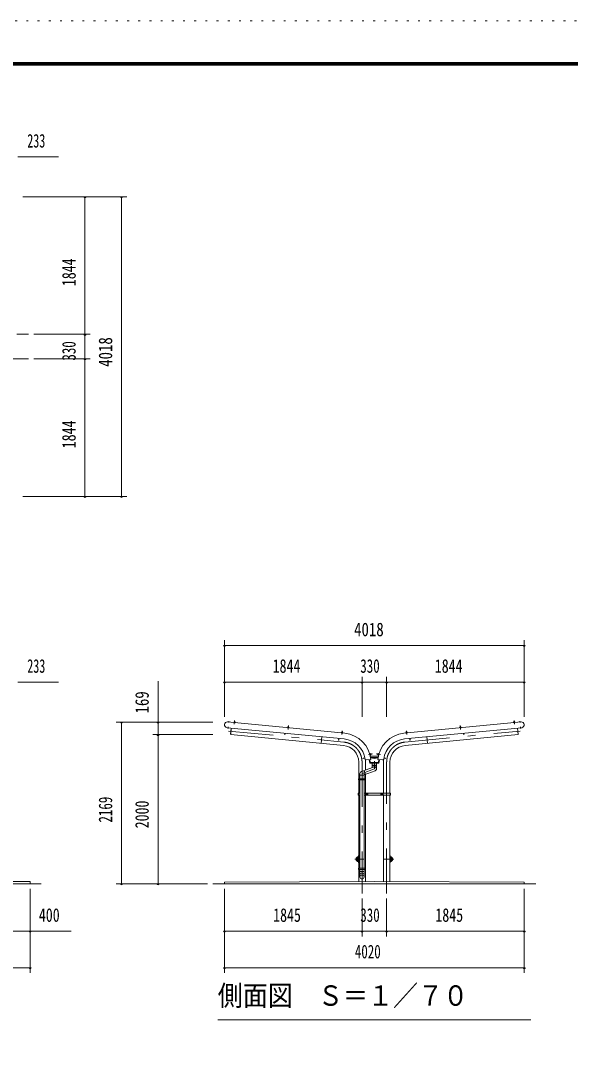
# Model space of a CAD drawing. Units: millimetres, scale not verified, with parts at other scales. Extents: x -31992 to 32005, y -14700 to 14700.
# Drawn here: x 3850 to 11215, y 748 to 14700 of the extents above; entities that cross this region are included whole.
import ezdxf
from ezdxf.enums import TextEntityAlignment as Align

# ---------------------------------------------------------------- set-up
doc = ezdxf.new("R2010")
doc.units = ezdxf.units.MM
doc.header["$LTSCALE"] = 50
doc.linetypes.add('USER3', pattern=[24, 12, -5, 2, -5])
doc.linetypes.add('USER4', pattern=[3, 0.5, -2.5])
for name, color, linetype, lineweight in [('0-2_1-07BOLD', 7, 'Continuous', 18), ('0-3_1-27CENTER', 3, 'USER3', 18), ('0-5_1-57DIM', 3, 'Continuous', 18), ('0-C_F-F1PAPER', 5, 'Continuous', 18), ('0-D_F-E_J_ADD', 5, 'USER4', 18)]:
    doc.layers.add(name, color=color, linetype=linetype, lineweight=lineweight)
doc.styles.add('ＭＳ ゴシック', font='')
doc.styles.get('ＭＳ ゴシック').set_extended_font_data('MS Gothic')

msp = doc.modelspace()

# ---------------------------------------------------------------- linework, layer by layer
at = {"layer": '0-2_1-07BOLD'}
for p, q in [((6713.05, 5308.86), (6719.02, 5308.29)), ((10466.83, 5308.86), (10460.86, 5308.29)), ((6614.47, 5220.87), (8187.29, 5069.41)), ((8194.98, 5146.03), (6621.84, 5297.51)), ((6711.91, 5299.61), (6711.42, 5294.51)), ((6717.89, 5293.89), (6718.38, 5298.99)), ((7433.09, 5225.02), (7433.58, 5230.12)), ((7440.04, 5229.5), (7439.55, 5224.4)), ((8984.91, 5146.03), (10558.04, 5297.51)), ((10565.42, 5220.87), (8992.59, 5069.41)), ((9023.51, 5169.88), (9024.35, 5161.11)), ((9740.04, 5230.02), (9739.2, 5238.8)), ((9740.33, 5224.4), (9739.85, 5229.5)), ((9745.17, 5239.37), (9746.01, 5230.6)), ((9746.31, 5230.12), (9746.8, 5225.02)), ((10462, 5293.89), (10461.51, 5298.99)), ((10467.97, 5299.61), (10468.46, 5294.51)), ((7886.28, 5098.4), (7877.93, 5011.71)), ((8155.24, 5160.64), (8154.75, 5155.53)), ((8161.21, 5154.91), (8161.7, 5160.01)), ((9018.67, 5154.91), (9018.18, 5160.01)), ((9024.65, 5160.64), (9025.14, 5155.53)), ((9293.6, 5098.4), (9301.95, 5011.71)), ((8380.39, 4535.54), (8380.39, 4758.54)), ((8440.03, 4809.2), (8462.68, 4813.19)), ((8469.5, 4758.54), (8469.5, 4652.4)), ((8480.83, 4787.84), (8542.93, 4793.43)), ((8529.05, 4792.18), (8534.32, 4752.66)), ((8534.32, 4752.66), (8645.57, 4752.66)), ((8539.99, 4868.91), (8534.94, 4868.02)), ((8536.07, 4861.62), (8541.11, 4862.51)), ((8536.37, 4837.66), (8643.51, 4837.66)), ((8640.71, 4822.66), (8539.18, 4822.66)), ((8541.56, 4862.85), (8550.24, 4864.38)), ((8549.78, 4869.88), (8549.2, 4870.28)), ((8559.94, 4745.36), (8559.94, 4718.36)), ((8636.96, 4793.43), (8699.05, 4787.84)), ((8638.77, 4862.51), (8643.81, 4861.62)), ((8644.94, 4868.02), (8639.9, 4868.91)), ((8645.57, 4752.66), (8650.84, 4792.18)), ((8710.39, 4758.54), (8710.39, 4340.54)), ((8799.49, 4340.54), (8799.49, 4758.54)), ((8397.44, 4606.92), (8397.44, 4535.54)), ((8580.54, 4692.82), (8415.54, 4632.76)), ((8452.44, 4587.68), (8599.35, 4641.14)), ((8452.44, 4535.54), (8452.44, 4606.92)), ((8562.44, 4708.24), (8562.44, 4718.36)), ((8617.44, 4718.36), (8617.44, 4708.24)), ((8380.39, 4340.54), (8380.39, 4519.54)), ((8395.84, 4535.54), (8395.84, 4519.54)), ((8452.44, 4584.47), (8397.44, 4584.47)), ((8397.44, 4519.54), (8397.44, 3335.54)), ((8452.45, 3335.54), (8452.45, 4519.54)), ((8454.03, 4519.54), (8454.03, 4535.54)), ((8469.5, 4519.54), (8469.5, 4340.54)), ((8378.79, 4327.54), (8372.7, 4327.54)), ((8378.79, 4314.54), (8378.79, 4340.54)), ((8471.09, 4340.54), (8471.09, 4314.54)), ((8501.09, 4314.54), (8501.09, 4340.54)), ((8678.79, 4340.54), (8678.79, 4314.54)), ((8708.79, 4340.54), (8708.79, 4314.54)), ((8801.09, 4314.54), (8801.09, 4340.54)), ((8807.19, 4327.54), (8801.09, 4327.54)), ((8380.39, 3335.54), (8380.39, 4314.54)), ((8452.45, 4314.54), (8807.19, 4314.54)), ((8469.5, 4314.54), (8469.5, 3335.54)), ((8710.39, 4314.54), (8710.39, 3156.94)), ((8799.49, 3156.5), (8799.49, 4314.54)), ((8376.94, 3490.54), (8380.39, 3490.54)), ((8799.49, 3490.54), (8802.94, 3490.54)), ((8380.39, 3424.54), (8376.94, 3424.54)), ((8802.94, 3424.54), (8799.49, 3424.54)), ((8380.39, 3319.54), (8380.39, 3156.14)), ((8395.84, 3335.54), (8395.84, 3319.54)), ((8397.44, 3319.54), (8397.44, 3294.08)), ((8452.44, 3319.54), (8452.44, 3294.08)), ((8454.03, 3319.54), (8454.03, 3335.54)), ((8469.5, 3156.56), (8469.5, 3319.54)), ((-7175.06, 3127.54), (4124.94, 3127.54)), ((3974.94, 3157.54), (3974.94, 3127.54)), ((10754.94, 3127.54), (6424.94, 3127.54))]:
    msp.add_line(p, q, dxfattribs=at)
for points in [[(6718.18, 5299.51), (6719.02, 5308.29), (6718.57, 5308.83), (6713.6, 5309.31), (6713.05, 5308.86), (6712.21, 5300.08)], [(10461.71, 5299.51), (10460.86, 5308.29), (10461.31, 5308.83), (10466.29, 5309.31), (10466.83, 5308.86), (10467.68, 5300.08)], [(6668.71, 5215.64), (6660.66, 5132.03), (6663.85, 5131.72)], [(8176.55, 4982.95), (6663.55, 5128.64), (6671.9, 5215.34)], [(6708.19, 5294.82), (6708.68, 5299.92), (6709.59, 5300.34), (6720.79, 5299.26), (6721.61, 5298.68), (6721.12, 5293.58)], [(7442.78, 5224.09), (7443.27, 5229.19), (7442.45, 5229.77), (7431.26, 5230.85), (7430.34, 5230.43), (7429.85, 5225.34)], [(7433.87, 5230.6), (7434.71, 5239.37), (7435.26, 5239.82), (7440.24, 5239.34), (7440.68, 5238.8)], [(7434.71, 5239.37), (7440.68, 5238.8), (7439.84, 5230.02)], [(8161.5, 5160.53), (8162.35, 5169.31), (8156.38, 5169.88), (8155.53, 5161.11)], [(8156.38, 5169.88), (8156.92, 5170.33), (8161.9, 5169.86), (8162.35, 5169.31)], [(9003.33, 4982.95), (10516.33, 5128.64), (10507.98, 5215.34)], [(9018.38, 5160.53), (9017.54, 5169.31), (9017.98, 5169.86), (9022.96, 5170.33), (9023.51, 5169.88), (9017.54, 5169.31)], [(9750.03, 5225.34), (9749.54, 5230.43), (9748.63, 5230.85), (9737.43, 5229.77), (9736.61, 5229.19), (9737.1, 5224.09)], [(10471.69, 5294.82), (10471.2, 5299.92), (10470.29, 5300.34), (10459.1, 5299.26), (10458.27, 5298.68), (10458.77, 5293.58)], [(10511.17, 5215.64), (10519.22, 5132.03), (10516.04, 5131.72)], [(7393.56, 5145.84), (7391.36, 5122.95), (7388.17, 5123.26), (7390.37, 5146.15)], [(8115.22, 5076.35), (8113.02, 5053.47), (8109.83, 5053.77), (8112.04, 5076.66)], [(8151.51, 5155.85), (8152, 5160.95), (8152.92, 5161.36), (8164.12, 5160.28), (8164.93, 5159.7), (8164.44, 5154.6)], [(9028.37, 5155.85), (9027.88, 5160.95), (9026.96, 5161.36), (9015.77, 5160.28), (9014.95, 5159.7), (9015.44, 5154.6)], [(9064.67, 5076.35), (9066.86, 5053.47), (9070.05, 5053.77), (9067.84, 5076.66)], [(9786.33, 5145.84), (9788.53, 5122.95), (9791.71, 5123.26), (9789.51, 5146.15)], [(8462.1, 4816.34), (8439.47, 4812.35), (8440.03, 4809.2)], [(8658.12, 4791.52), (8651.96, 4745.36), (8527.93, 4745.36), (8521.77, 4791.52)], [(8534.38, 4871.22), (8539.42, 4872.11), (8540.07, 4871.34), (8542.02, 4860.26), (8541.68, 4859.32), (8536.63, 4858.43)], [(8539.95, 4817.83), (8589.94, 4806.27), (8639.93, 4817.83)], [(8549.78, 4869.88), (8550.65, 4864.96), (8550.24, 4864.38), (8549.2, 4870.28), (8540.52, 4868.75)], [(8559.94, 4718.36), (8619.94, 4718.36), (8619.94, 4745.36)], [(8629.64, 4864.38), (8629.23, 4864.96), (8630.1, 4869.88), (8630.68, 4870.28)], [(8639.36, 4868.75), (8630.68, 4870.28), (8629.64, 4864.38), (8638.32, 4862.85)], [(8643.25, 4858.43), (8638.2, 4859.32), (8637.86, 4860.26), (8639.82, 4871.34), (8640.46, 4872.11), (8645.51, 4871.22)], [(8717.21, 4813.19), (8739.86, 4809.2), (8740.41, 4812.35), (8717.79, 4816.34)], [(8617.44, 4666.98), (8617.44, 4686.25), (8619.44, 4708.24), (8560.44, 4708.24), (8562.44, 4686.24)], [(8378.79, 4519.54), (8378.79, 4535.54), (8469.5, 4535.54), (8469.5, 4593.88)], [(8471.09, 4535.54), (8471.09, 4519.54), (8378.79, 4519.54)], [(8397.44, 4340.54), (8372.7, 4340.54), (8372.7, 4314.54), (8397.44, 4314.54)], [(8807.19, 4314.54), (8807.19, 4340.54), (8452.45, 4340.54)], [(8395.44, 3294.08), (8397.44, 3244.42), (8397.44, 3218.57)], [(8452.44, 3218.57), (8452.44, 3244.42), (8454.44, 3294.08), (8395.44, 3294.08)], [(3974.94, 3157.54), (-7025.06, 3157.54), (-7025.06, 3127.54)], [(6579.94, 3127.54), (6579.94, 3147.54), (8589.94, 3157.54), (10599.94, 3147.54), (10599.94, 3127.54)]]:
    msp.add_lwpolyline(points, dxfattribs=at)
for points in [[(6706.69, 5294.97), (6706.54, 5293.38), (6722.46, 5291.84), (6722.62, 5293.43)], [(7428.35, 5225.48), (7444.28, 5223.95), (7444.13, 5222.35), (7428.2, 5223.89)], [(9735.6, 5223.95), (9751.53, 5225.48), (9751.68, 5223.89), (9735.76, 5222.35)], [(9745.17, 5239.37), (9744.62, 5239.82), (9739.65, 5239.34), (9739.2, 5238.8)], [(10473.19, 5294.97), (10473.34, 5293.38), (10457.42, 5291.84), (10457.26, 5293.43)], [(8149.86, 5154.4), (8150.01, 5155.99), (8165.94, 5154.46), (8165.79, 5152.86)], [(9030.02, 5154.4), (9014.1, 5152.86), (9013.94, 5154.46), (9029.87, 5155.99)], [(8536.89, 4856.94), (8535.32, 4856.67), (8532.54, 4872.42), (8534.11, 4872.7)], [(8642.99, 4856.94), (8645.77, 4872.7), (8647.34, 4872.42), (8644.57, 4856.67)], [(8490.97, 4330.43), (8485.97, 4333.31), (8480.97, 4330.43), (8480.97, 4324.66), (8485.97, 4321.77), (8490.97, 4324.66)], [(8698.92, 4330.43), (8693.91, 4333.31), (8688.92, 4330.43), (8688.92, 4324.66), (8693.91, 4321.77), (8698.92, 4324.66)], [(8471.09, 3319.54), (8378.79, 3319.54), (8378.79, 3335.54), (8471.09, 3335.54)]]:
    msp.add_lwpolyline(points, close=True, dxfattribs=at)
for centre, radius in [((8485.97, 4327.54), 6.25), ((8485.97, 4327.54), 4.9), ((8693.91, 4327.54), 6.25), ((8693.91, 4327.54), 4.9)]:
    msp.add_circle(centre, radius, dxfattribs=at)
for centre, radius, start, end in [((6619.56, 5259.15), 38.62, 82.41238, 262.41238), ((6707.34, 5291.29), 2, 84.4998, 264.4998), ((6710.07, 5297.4), 2.88, 50.11574, 110.11574), ((6714.16, 5289.1), 10.75, 66.91203, 102.08795), ((6719.77, 5296.47), 2.88, 58.88425, 118.88425), ((6721.28, 5289.94), 2, 264.50061, 84.50061), ((7429, 5221.8), 2, 84.4998, 264.4998), ((7431.73, 5227.92), 2.88, 50.11574, 110.11574), ((7435.83, 5219.61), 10.75, 66.91203, 102.08795), ((7441.43, 5226.98), 2.88, 58.88425, 118.88425), ((7442.94, 5220.46), 2, 264.50061, 84.50061), ((9736.95, 5220.46), 2, 95.49939, 275.49939), ((9738.45, 5226.98), 2.88, 61.11575, 121.11575), ((9744.06, 5219.61), 10.75, 77.91205, 113.08797), ((9748.16, 5227.92), 2.88, 69.88426, 129.88426), ((9750.88, 5221.8), 2, 275.5002, 95.5002), ((10458.61, 5289.94), 2, 95.49939, 275.49939), ((10460.12, 5296.47), 2.88, 61.11575, 121.11575), ((10465.72, 5289.1), 10.75, 77.91205, 113.08797), ((10469.82, 5297.4), 2.88, 69.88426, 129.88426), ((10472.54, 5291.29), 2, 275.5002, 95.5002), ((10560.32, 5259.15), 38.62, 277.58762, 97.58762), ((8150.67, 5152.31), 2, 84.4998, 264.4998), ((8153.4, 5158.43), 2.88, 50.11574, 110.11574), ((8157.49, 5150.12), 10.75, 66.91203, 102.08795), ((8163.09, 5157.49), 2.88, 58.88425, 118.88425), ((8164.6, 5150.97), 2, 264.50061, 84.50061), ((8154.94, 4758.54), 312.55, 7.76237, 84.05869), ((8154.94, 4758.54), 389.55, 5.13863, 84.10165), ((9024.94, 4758.54), 389.55, 95.89835, 174.86137), ((9024.94, 4758.54), 312.55, 95.94131, 172.23763), ((9015.28, 5150.97), 2, 95.49939, 275.49939), ((9016.79, 5157.49), 2.88, 61.11575, 121.11575), ((9022.4, 5150.12), 10.75, 77.91205, 113.08797), ((9026.49, 5158.43), 2.88, 69.88426, 129.88426), ((9029.22, 5152.31), 2, 275.5002, 95.5002), ((8154.94, 4758.54), 225.45, 0, 84.50003), ((9024.94, 4758.54), 225.45, 95.49997, 180), ((8479.49, 4802.78), 15, 187.76337, 275.1433), ((8154.94, 4758.54), 314.55, 0, 6.42661), ((8530.37, 4871.02), 2.38, 10.01471, 190.01471), ((8533.49, 4857.36), 1.68, 190.00774, 10.00774), ((8537.36, 4870.1), 2.88, 335.62325, 35.62325), ((8530.46, 4863.93), 10.75, 352.41954, 27.59546), ((8539.06, 4860.5), 2.88, 344.39175, 44.39175), ((8640.82, 4860.5), 2.88, 135.60825, 195.60825), ((8649.43, 4863.93), 10.75, 152.40454, 187.58046), ((8642.52, 4870.1), 2.88, 144.37675, 204.37675), ((8646.4, 4857.36), 1.68, 169.99226, 349.99226), ((8649.51, 4871.02), 2.38, 349.98529, 169.98529), ((8700.39, 4802.78), 15, 264.8567, 352.23663), ((9024.94, 4758.54), 314.55, 173.57339, 180), ((8424.94, 4606.92), 27.5, 110.0018, 180), ((8421.14, 4605.54), 44.27, 341.60916, 58.39587), ((8589.94, 4666.98), 27.5, 289.99896, 110.00061), ((8376.94, 3457.54), 33, 90, 270), ((8802.94, 3457.54), 33, 270, 90), ((8376.94, 3457.54), 22.5, 81.18303, 278.81697), ((8375.79, 3457.54), 21.35, 77.56236, 282.43764), ((8375.79, 3457.54), 19.05, 76.03204, 283.96796), ((8802.94, 3457.54), 22.5, 261.18303, 98.81697), ((8804.09, 3457.54), 21.35, 257.56236, 102.43764), ((8804.09, 3457.54), 19.05, 256.03204, 103.96796), ((8424.94, 3243.44), 27.55, 3.55867, 176.44133), ((8424.94, 3216.86), 27.55, 3.55867, 176.44133), ((8424.94, 3220.28), 27.55, 183.56303, 356.43697)]:
    msp.add_arc(centre, radius, start, end, dxfattribs=at)
at = {"layer": '0-3_1-27CENTER'}
for p, q in [((-7005.06, 10496.54), (3954.94, 10496.54)), ((3954.94, 10166.54), (-7005.06, 10166.54)), ((6638.66, 5306.31), (6636.98, 5288.85)), ((6711.96, 5266.17), (6716.92, 5317.69)), ((10462.96, 5317.69), (10467.93, 5266.17)), ((10542.9, 5288.85), (10541.22, 5306.31)), ((6631.44, 5231.29), (6629.42, 5210.38)), ((6634.77, 5176.16), (8180.82, 5027.3)), ((7433.62, 5196.68), (7438.58, 5248.2)), ((8155.28, 5127.19), (8160.24, 5178.71)), ((8999.06, 5027.3), (10545.11, 5176.16)), ((9019.65, 5178.71), (9024.61, 5127.19)), ((9741.3, 5248.2), (9746.27, 5196.68)), ((10550.46, 5210.38), (10548.44, 5231.29)), ((8424.94, 4758.54), (8424.94, 2998.86)), ((8566.46, 4870.28), (8509.63, 4860.26)), ((8670.26, 4860.26), (8613.42, 4870.28)), ((8754.94, 2998.86), (8754.94, 4758.54)), ((8498.47, 4327.54), (8473.47, 4327.54)), ((8485.97, 4340.04), (8485.97, 4315.04)), ((8706.42, 4327.54), (8681.41, 4327.54)), ((8693.91, 4340.04), (8693.91, 4315.04)), ((8376.94, 3507.54), (8376.94, 3407.54)), ((8802.94, 3507.54), (8802.94, 3407.54)), ((8456.94, 3457.54), (8326.95, 3457.54)), ((8722.94, 3457.54), (8852.94, 3457.54))]:
    msp.add_line(p, q, dxfattribs=at)
msp.add_lwpolyline([(8589.94, 4770.96), (8589.94, 4666.98), (8424.94, 4606.92)], dxfattribs=at)
for centre, start, end in [((8154.94, 4758.54), 0, 84.50003), ((9024.94, 4758.54), 95.49997, 180)]:
    msp.add_arc(centre, 270, start, end, dxfattribs=at)
at = {"layer": '0-5_1-57DIM'}
for p, q in [((3807.94, 12875.53), (4357.44, 12875.53)), ((3877.94, 12340.54), (5269.94, 12340.54)), ((4723.95, 12340.54), (4695.95, 12340.54)), ((4709.95, 12340.54), (4709.95, 10496.54)), ((5213.94, 12340.54), (5185.94, 12340.54)), ((5199.94, 12340.54), (5199.94, 8322.54)), ((4024.94, 10496.54), (4779.95, 10496.54)), ((4723.95, 10496.54), (4695.95, 10496.54)), ((4709.95, 10496.54), (4709.95, 10166.54)), ((4779.95, 10166.54), (4024.94, 10166.54)), ((4723.95, 10166.54), (4695.95, 10166.54)), ((4709.95, 10166.54), (4709.95, 8322.54)), ((3877.94, 8322.54), (5269.94, 8322.54)), ((4723.95, 8322.54), (4695.95, 8322.54)), ((5213.94, 8322.54), (5185.94, 8322.54)), ((6594.94, 6322.54), (6566.94, 6322.54)), ((6580.94, 5366.54), (6580.94, 6392.54)), ((6580.94, 6322.54), (10598.94, 6322.54)), ((10612.94, 6322.54), (10584.94, 6322.54)), ((10598.94, 5366.54), (10598.94, 6392.54)), ((8424.94, 5366.54), (8424.94, 5902.54)), ((8754.94, 5902.54), (8754.94, 5366.54)), ((3807.94, 5832.54), (4357.44, 5832.54)), ((5689.94, 5296.54), (5689.94, 5846.04)), ((6594.94, 5832.54), (6566.94, 5832.54)), ((6580.94, 5832.54), (8424.94, 5832.54)), ((8438.94, 5832.54), (8410.94, 5832.54)), ((8424.94, 5832.54), (8754.94, 5832.54)), ((8768.94, 5832.54), (8740.94, 5832.54)), ((8754.94, 5832.54), (10598.94, 5832.54)), ((10612.94, 5832.54), (10584.94, 5832.54)), ((5129.94, 5296.54), (6424.94, 5296.54)), ((5213.94, 5296.54), (5185.94, 5296.54)), ((5199.94, 3127.54), (5199.94, 5296.54)), ((5703.94, 5296.54), (5675.94, 5296.54)), ((5689.94, 5127.54), (5689.94, 5296.54)), ((6424.94, 5127.54), (5619.94, 5127.54)), ((5703.94, 5127.54), (5675.94, 5127.54)), ((5689.94, 3127.54), (5689.94, 5127.54)), ((6354.94, 3127.54), (5129.94, 3127.54)), ((5213.94, 3127.54), (5185.94, 3127.54)), ((5703.94, 3127.54), (5675.94, 3127.54)), ((3974.94, 3057.54), (3974.94, 1932.54)), ((6579.94, 1932.54), (6579.94, 3057.54)), ((10599.94, 3057.54), (10599.94, 1932.54)), ((8424.94, 2928.86), (8424.94, 2422.54)), ((8754.94, 2422.54), (8754.94, 2928.86)), ((3574.94, 2492.54), (3974.94, 2492.54)), ((3988.94, 2492.54), (3960.94, 2492.54)), ((3974.94, 2492.54), (4524.44, 2492.54)), ((6593.94, 2492.54), (6565.94, 2492.54)), ((6579.94, 2492.54), (8424.94, 2492.54)), ((8438.94, 2492.54), (8410.94, 2492.54)), ((8424.94, 2492.54), (8754.94, 2492.54)), ((8768.94, 2492.54), (8740.94, 2492.54)), ((8754.94, 2492.54), (10599.94, 2492.54)), ((10613.94, 2492.54), (10585.94, 2492.54)), ((-7025.06, 2002.54), (3974.94, 2002.54)), ((3988.94, 2002.54), (3960.94, 2002.54)), ((6593.94, 2002.54), (6565.94, 2002.54)), ((6579.94, 2002.54), (10599.94, 2002.54)), ((10613.94, 2002.54), (10585.94, 2002.54)), ((10689.94, 1302.54), (6489.94, 1302.54))]:
    msp.add_line(p, q, dxfattribs=at)
for centre in [(4709.95, 12340.54), (5199.94, 12340.54), (4709.95, 10496.54), (4709.95, 10166.54), (4709.95, 8322.54), (5199.94, 8322.54), (6580.94, 6322.54), (10598.94, 6322.54), (6580.94, 5832.54), (8424.94, 5832.54), (8754.94, 5832.54), (10598.94, 5832.54), (5199.94, 5296.54), (5689.94, 5296.54), (5689.94, 5127.54), (5199.94, 3127.54), (5689.94, 3127.54), (3974.94, 2492.54), (6579.94, 2492.54), (8424.94, 2492.54), (8754.94, 2492.54), (10599.94, 2492.54), (3974.94, 2002.54), (6579.94, 2002.54), (10599.94, 2002.54)]:
    msp.add_arc(centre, 14, 180, 0, dxfattribs=at)
at = {"layer": '0-C_F-F1PAPER'}
for points in [[(31305.49, -14000), (-8874.51, -14000), (-8874.51, 14140), (31305.49, 14140)], [(31301.98, -13996.5), (-8871.01, -13996.5), (-8871.01, 14136.5), (31301.98, 14136.5)], [(31298.49, -13993), (31298.49, 14133), (-8867.51, 14133), (-8867.51, -13993)], [(31294.99, -13989.5), (-8864.01, -13989.5), (-8864.01, 14129.5), (31294.99, 14129.5)], [(31291.49, -13986), (31291.49, 14126), (-8860.51, 14126), (-8860.51, -13986)], [(31287.99, -13982.5), (-8857.01, -13982.5), (-8857.01, 14122.5), (31287.99, 14122.5)], [(31284.48, -13979), (31284.48, 14119), (-8853.51, 14119), (-8853.51, -13979)], [(31280.99, -13975.5), (-8850.01, -13975.5), (-8850.01, 14115.5), (31280.99, 14115.5)], [(31277.49, -13972), (-8846.51, -13972), (-8846.51, 14112), (31277.49, 14112)], [(31273.99, -13968.5), (-8843.01, -13968.5), (-8843.01, 14108.5), (31273.99, 14108.5)], [(31270.49, -13965), (31270.49, 14105), (-8839.51, 14105), (-8839.51, -13965)]]:
    msp.add_lwpolyline(points, close=True, dxfattribs=at)
at = {"layer": '0-D_F-E_J_ADD'}
msp.add_lwpolyline([(32005.49, -14700), (-9574.51, -14700), (-9574.51, 14700), (32005.49, 14700)], close=True, dxfattribs=at)

# ---------------------------------------------------------------- texts
at = {"layer": '0-5_1-57DIM', "color": 7, "style": 'ＭＳ ゴシック'}
for s, height, width, p in [('233', 182.3, 0.65, (3936.5, 12945.53)), ('4018', 182.3, 0.8, (8318.34, 6392.54)), ('233', 182.3, 0.65, (3936.5, 5902.54)), ('1844', 182.3, 0.75, (7226.36, 5902.54)), ('330', 182.3, 0.7, (8401.18, 5902.54)), ('1844', 182.3, 0.75, (9400.36, 5902.54)), ('400', 182.3, 0.75, (4092.01, 2562.54)), ('1845', 182.3, 0.75, (7233.33, 2562.54)), ('330', 182.3, 0.7, (8401.18, 2562.54)), ('1845', 182.3, 0.75, (9408.32, 2562.54)), ('4020', 182.3, 0.7, (8328.29, 2072.54)), ('側面図\u3000Ｓ＝１／７０', 273.5, 0.9, (6489.94, 1409.85))]:
    msp.add_text(s, height=height, dxfattribs=dict(at, width=width)).set_placement(p, align=Align.BOTTOM_LEFT)
for s, width, p in [('1844', 0.75, (4639.95, 11141.96)), ('330', 0.7, (4639.95, 10142.78)), ('4018', 0.8, (5129.94, 10059.94)), ('1844', 0.75, (4639.95, 8967.96)), ('169', 0.8, (5619.94, 5411.58)), ('2169', 0.7, (5129.94, 3948.31)), ('2000', 0.75, (5619.94, 3871.29))]:
    msp.add_text(s, height=182.3, rotation=90, dxfattribs=dict(at, width=width)).set_placement(p, align=Align.BOTTOM_LEFT)

doc.saveas('drawing.dxf')
